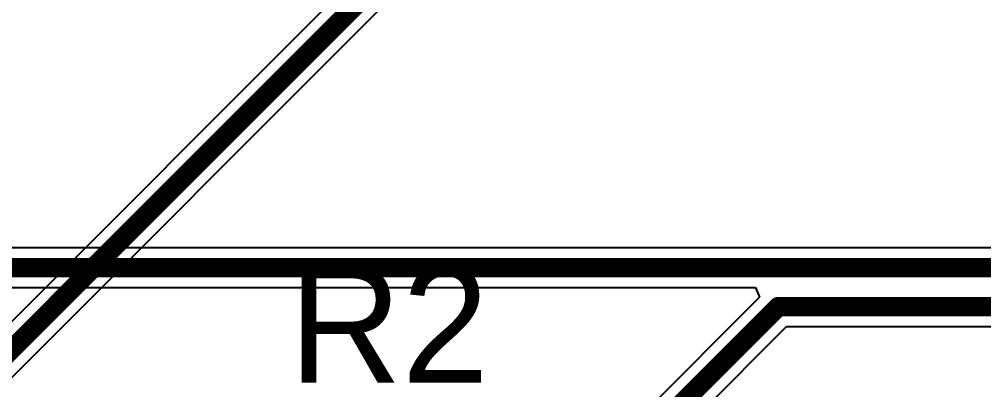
# Model space of a CAD drawing. Header units: millimetres. Extents: x 2.5 to 14.5, y 1.2 to 4.8.
# Drawn here: x 10.4308 to 10.9253, y 3.0274 to 3.2172 of the extents above; entities that cross this region are included whole.
import ezdxf

# ---------------------------------------------------------------- set-up
doc = ezdxf.new("R2010")
doc.units = ezdxf.units.MM
doc.header["$MEASUREMENT"] = 0
for name, color, linetype in [('BottomLayer', 5, 'Continuous'), ('ConnectLayer', 7, 'Continuous'), ('TopLayer', 1, 'Continuous'), ('TopOverlay', 2, 'Continuous')]:
    doc.layers.add(name, color=color, linetype=linetype)

msp = doc.modelspace()

# ---------------------------------------------------------------- linework, layer by layer
at = {"layer": 'BottomLayer', "const_width": 0.01}
for points in [[(10.08474, 3.09), (11.90681, 3.09)], [(10.715, 2.965), (10.82, 3.07)], [(10.82, 3.07), (11.951, 3.07)]]:
    msp.add_lwpolyline(points, dxfattribs=at)
at = {"layer": 'BottomLayer', "const_width": 0.005}
msp.add_lwpolyline([(10.8175, 3.07, 1), (10.8225, 3.07, 1)], format="xyb", close=True, dxfattribs=at)
msp.add_lwpolyline([(10.8175, 3.07, 1), (10.8225, 3.07, 1)], format="xyb", close=True, dxfattribs=at)
at = {"layer": 'ConnectLayer'}
for p, q in [((10.61665, 3.25221), (10.25653, 2.89209)), ((10.28727, 2.89399), (10.62808, 3.2348)), ((11.90259, 3.1002), (10.08474, 3.1002)), ((10.08896, 3.0798), (10.80831, 3.0798)), ((10.80831, 3.0798), (10.81038, 3.0748)), ((10.81038, 3.0748), (10.71727, 2.98169)), ((10.73169, 2.96727), (10.82422, 3.0598)), ((10.82422, 3.0598), (11.70331, 3.0598))]:
    msp.add_line(p, q, dxfattribs=at)
at = {"layer": 'TopLayer', "const_width": 0.01}
msp.add_lwpolyline([(10.26374, 2.88488), (10.62386, 3.245)], dxfattribs=at)

# ---------------------------------------------------------------- texts
at = {"layer": 'TopOverlay'}
msp.add_text('R2', height=0.06, dxfattribs=at).set_placement((10.569, 3.031))

doc.saveas('drawing.dxf')
